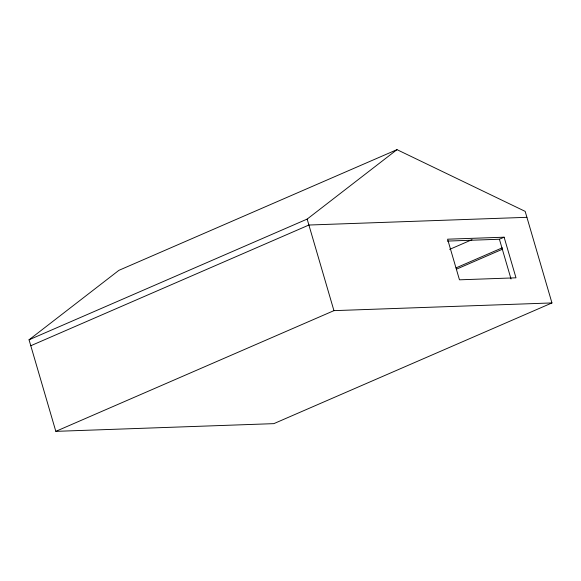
<?xml version="1.0" encoding="UTF-8"?>
<svg xmlns="http://www.w3.org/2000/svg" width="581" height="581" viewBox="0 0 581 581"><rect width="100%" height="100%" fill="white"/><g stroke="black" fill="none" stroke-linecap="round" stroke-linejoin="round"><path stroke-width="0.87" d="M29.05 339.798L118.88 270.354L396.99 149.644L525.173 211.375L551.95 302.933L273.84 423.643L55.827 431.356L29.05 339.798L307.16 219.088L396.99 149.644M30.786 345.739L308.903 225.029L526.916 217.316M449.65 249.38L472.055 239.655M55.827 431.356L333.937 310.646L551.95 302.933M447.37 241.086L499.406 239.241L504.119 237.201L515.993 277.812L459.469 279.817L447.588 239.198L504.119 237.201M456.063 267.877L502.289 247.811M456.448 269.177L502.681 249.118M499.406 239.241L511.033 278.996M307.16 219.088L333.937 310.646"/></g></svg>
